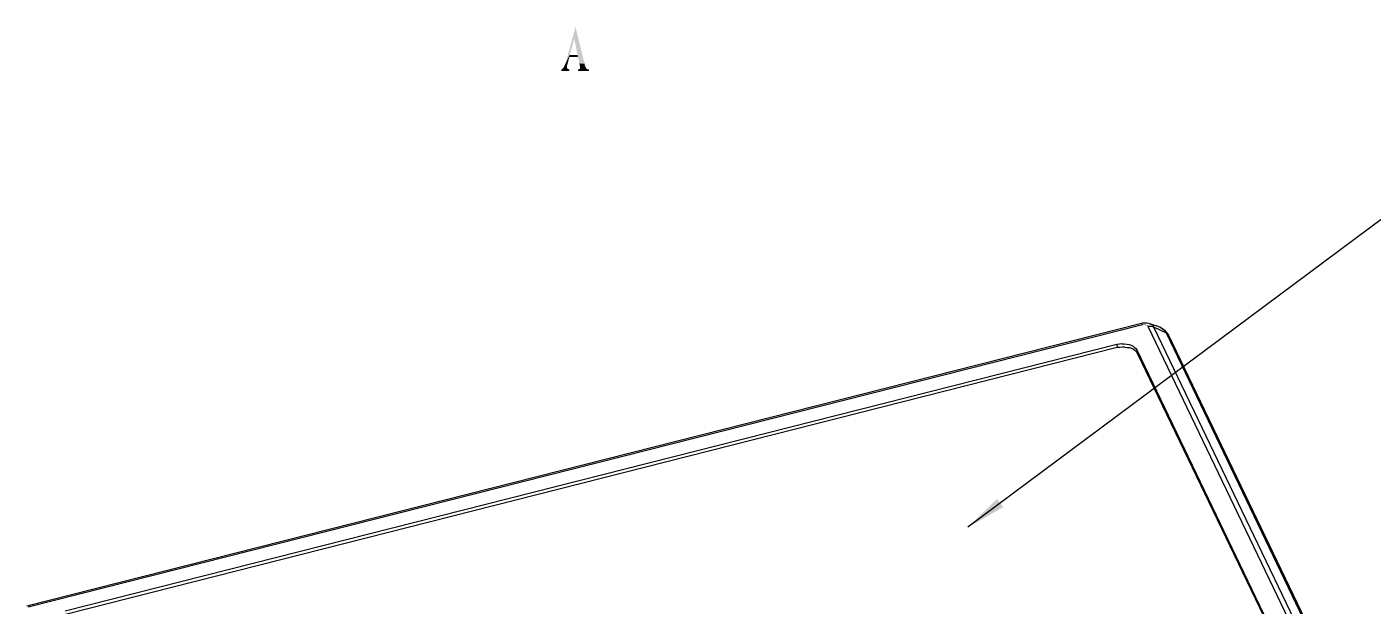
# Model space of a CAD drawing. Header units: millimetres. Extents: x 4 to 529, y -167 to 297.
# Drawn here: x 93.8 to 218.7, y -76.1 to -22.4 of the extents above; entities that cross this region are included whole.
import ezdxf

# ---------------------------------------------------------------- set-up
doc = ezdxf.new("R2010")
doc.units = ezdxf.units.MM
doc.layers.add('PDF_图层 1', color=7, linetype='Continuous', true_color=0x231f20)

msp = doc.modelspace()

# ---------------------------------------------------------------- linework, layer by layer
at = {"layer": 'PDF_图层 1', "color": 7, "lineweight": -3, "true_color": 0xffffff}
for points in [[(219.73, -40.06), (181.14, -68.8)], [(197.23, -49.89), (93.79, -76.11)], [(197.35, -49.86), (197.23, -49.89)], [(197.32, -49.97), (197.35, -50.03)], [(197.97, -49.89), (197.71, -49.86), (197.35, -49.86)], [(197.97, -49.89), (198.67, -50.11)], [(198.02, -49.91), (198.08, -49.94)], [(198.14, -49.97), (198.19, -50)], [(197.35, -50.03), (93.9, -76.22)], [(197.83, -50.14), (212, -79.66)], [(197.94, -50.14), (197.85, -50.17)], [(197.94, -50.14), (198.02, -50.14), (198.11, -50.14), (198.19, -50.14), (198.28, -50.17), (198.36, -50.2)], [(198.31, -50.08), (198.33, -50.14)], [(198.36, -50.2), (212.53, -79.69)], [(198.36, -50.2), (199.52, -50.76)], [(199.38, -50.51), (199.01, -50.28), (198.64, -50.11)], [(198.67, -50.11), (198.81, -50.17), (198.98, -50.25), (199.15, -50.37), (199.32, -50.48), (199.43, -50.62), (199.52, -50.76)], [(199.38, -50.51), (199.66, -50.85), (199.75, -50.99)], [(199.52, -50.76), (213.69, -80.26)], [(199.52, -50.76), (199.58, -50.82)], [(199.58, -50.82), (199.66, -50.85)], [(199.66, -50.85), (199.69, -50.9)], [(199.69, -50.9), (199.75, -50.99)], [(199.75, -50.99), (213.91, -80.48)], [(199.75, -50.99), (199.75, -50.99)], [(194.97, -51.86), (97.34, -76.59)], [(195, -52.14), (97.37, -76.9)], [(194.97, -51.86), (195, -52.14)], [(195.2, -51.81), (194.98, -51.86)], [(195.71, -52.09), (195.48, -52.09), (195.23, -52.12), (195, -52.14)], [(195.43, -51.78), (195.2, -51.81)], [(195.43, -51.78), (195.65, -51.78), (195.88, -51.81), (196.1, -51.86), (196.3, -51.92), (196.47, -52), (196.61, -52.12), (196.73, -52.23), (196.81, -52.34)], [(195.71, -52.09), (195.93, -52.12)], [(195.93, -52.12), (196.13, -52.14)], [(196.13, -52.14), (196.33, -52.2)], [(196.33, -52.2), (196.5, -52.29)], [(196.5, -52.29), (196.67, -52.4)], [(196.67, -52.4), (196.75, -52.51)], [(196.81, -52.34), (196.84, -52.65)], [(196.81, -52.34), (209.31, -78.39)], [(196.75, -52.51), (196.84, -52.65)], [(196.84, -52.65), (209.37, -78.68)]]:
    msp.add_lwpolyline(points, dxfattribs=at)
at = {"layer": 'PDF_图层 1', "color": 7, "true_color": 0xffffff, "transparency": 33554559}
for points in [[(144.59, -23.52), (143.77, -25.81), (144.71, -22.39)], [(144.71, -22.39), (144.59, -23.52), (144.9, -24.99)], [(144.71, -22.39), (144.9, -24.99), (144.93, -25.19)], [(144.71, -22.39), (144.93, -25.19), (144.96, -25.36)], [(144.71, -22.39), (144.96, -25.36), (145.02, -25.53)], [(144.71, -22.39), (145.02, -25.53), (145.04, -25.64)], [(144.71, -22.39), (145.04, -25.64), (145.07, -25.78)], [(145.07, -25.78), (144.71, -22.39), (145.55, -25.81)], [(144.59, -23.52), (144.17, -24.99), (143.77, -25.81)], [(143.77, -25.81), (144.14, -25.19), (144.17, -24.99)], [(143.58, -26.2), (143.49, -26.29), (143.94, -26.23)], [(143.94, -26.23), (143.49, -26.29), (144, -26.29)], [(143.91, -26.04), (143.58, -26.2), (143.91, -26.12)], [(143.66, -26.04), (143.58, -26.2), (143.91, -26.04)], [(143.91, -26.12), (143.58, -26.2), (143.94, -26.23)], [(143.66, -26.04), (143.77, -25.81), (144.14, -25.19)], [(143.66, -26.04), (144.14, -25.19), (143.91, -26.04)], [(144.17, -24.99), (144.14, -25.19), (144.9, -24.99)], [(144.9, -24.99), (144.14, -25.19), (144.93, -25.19)], [(145.07, -25.78), (145.1, -25.98), (145.55, -25.81)], [(145.55, -25.81), (145.1, -25.98), (145.58, -26.01)], [(145.1, -25.98), (145.13, -26.12), (145.58, -26.01)], [(145.69, -26.23), (145.1, -26.29), (145.75, -26.26)], [(145.13, -26.23), (145.1, -26.29), (145.69, -26.23)], [(145.58, -26.01), (145.13, -26.12), (145.66, -26.12)], [(145.13, -26.12), (145.13, -26.23), (145.66, -26.12)], [(145.66, -26.12), (145.13, -26.23), (145.69, -26.23)], [(143.49, -26.29), (143.38, -26.35), (144, -26.29)], [(144, -26.29), (143.38, -26.35), (144.14, -26.35)], [(143.38, -26.35), (143.38, -26.49), (144.14, -26.35)], [(144.14, -26.35), (143.38, -26.49), (144.14, -26.49)], [(145.04, -26.32), (144.93, -26.35), (145.81, -26.32)], [(145.81, -26.32), (144.93, -26.35), (145.95, -26.35)], [(144.93, -26.35), (144.93, -26.49), (145.95, -26.35)], [(145.95, -26.35), (144.93, -26.49), (145.95, -26.49)], [(145.1, -26.29), (145.04, -26.32), (145.75, -26.26)], [(145.75, -26.26), (145.04, -26.32), (145.81, -26.32)], [(181.14, -68.8), (183.85, -66.17), (184.42, -66.93)]]:
    msp.add_solid(points, dxfattribs=at)
at = {"layer": 'PDF_图层 1', "color": 7, "lineweight": -3, "true_color": 0xffffff, "transparency": 33554559}
for points in [[(197.23, -49.89), (197.23, -49.92), (197.26, -49.89), (197.26, -49.92)], [(197.23, -49.89), (197.23, -49.92), (197.26, -49.89), (197.26, -49.92)], [(197.26, -49.89), (197.26, -49.94), (197.29, -49.89), (197.29, -49.94)], [(197.29, -49.94), (197.29, -49.97), (197.32, -49.94), (197.32, -49.97)], [(197.32, -49.97), (197.32, -50), (197.35, -49.97), (197.35, -50)], [(197.97, -49.91), (197.97, -49.94), (198.05, -49.91), (198.05, -49.94)], [(198.11, -49.97), (198.11, -50), (198.16, -49.97), (198.16, -50)], [(197.37, -50.03), (197.37, -50.06), (197.4, -50.03), (197.4, -50.06)], [(197.4, -50), (197.4, -50.03), (197.46, -50), (197.46, -50.03)], [(197.43, -50), (197.43, -50.03), (197.66, -50), (197.66, -50.03)], [(197.63, -50.03), (197.63, -50.06), (197.71, -50.03), (197.71, -50.06)], [(197.68, -50.03), (197.68, -50.06), (197.71, -50.03), (197.71, -50.06)], [(197.71, -50.06), (197.71, -50.08), (197.77, -50.06), (197.77, -50.08)], [(197.74, -50.06), (197.74, -50.08), (197.77, -50.06), (197.77, -50.08)], [(197.77, -50.06), (197.77, -50.11), (197.8, -50.06), (197.8, -50.11)], [(197.8, -50.08), (197.8, -50.14), (197.83, -50.08), (197.83, -50.14)], [(197.8, -50.11), (197.8, -50.14), (197.83, -50.11), (197.83, -50.14)], [(197.83, -50.11), (197.83, -50.17), (197.85, -50.11), (197.85, -50.17)], [(197.83, -50.14), (197.83, -50.17), (197.85, -50.14), (197.85, -50.17)], [(198.22, -50.03), (198.22, -50.06), (198.25, -50.03), (198.25, -50.06)], [(198.25, -50.06), (198.25, -50.08), (198.28, -50.06), (198.28, -50.08)], [(198.28, -50.08), (198.28, -50.11), (198.33, -50.08), (198.33, -50.11)], [(198.33, -50.17), (198.33, -50.2), (198.36, -50.17), (198.36, -50.2)], [(198.36, -50.2), (198.36, -50.23), (198.39, -50.2), (198.39, -50.23)]]:
    msp.add_solid(points, dxfattribs=at)

doc.saveas('drawing.dxf')
